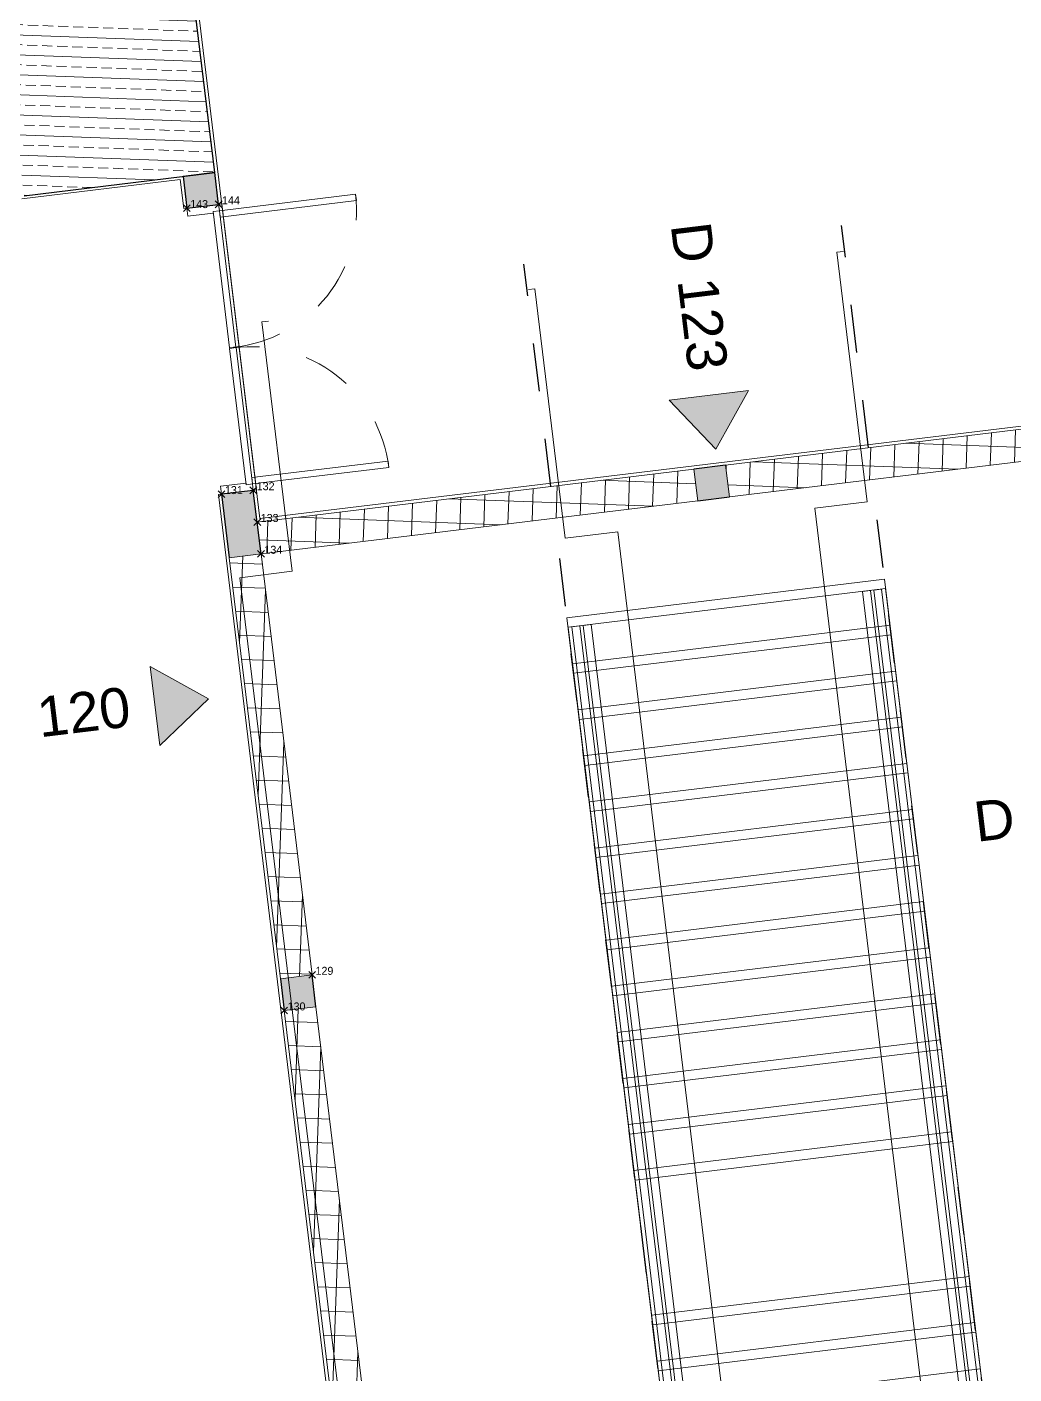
# Model space of a CAD drawing. Header units: metres. Extents: x 400403 to 400526, y 4543947 to 4544120.
# Drawn here: x 400454.59 to 400460.76, y 4544067.58 to 4544075.99 of the extents above; entities that cross this region are included whole.
import ezdxf

# ---------------------------------------------------------------- set-up
doc = ezdxf.new("R2010")
doc.units = ezdxf.units.M
doc.linetypes.add('Dash', pattern=[0.6, 0.3, -0.3])
for name, color, linetype, lineweight in [('A-SECTMBM', 7, 'Continuous', 5), ('A_ELEVATION_2', 7, 'Continuous', 18), ('A_HATCH', 7, 'Continuous', 18), ('A_PROJECTION', 7, 'Continuous', 5), ('A_SECTION_LINE', 7, 'Continuous', 5), ('G-PLANOTM', 7, 'Continuous', 13)]:
    doc.layers.add(name, color=color, linetype=linetype, lineweight=lineweight)
for name, color, linetype, lineweight, true_color in [('A_AREA', 4, 'Dash', 60, 0x00ffff), ('A_DOOR', 5, 'Continuous', 13, 0x0000ff), ('A_RC', 7, 'Continuous', 15, 0x007f00)]:
    doc.layers.add(name, color=color, linetype=linetype, lineweight=lineweight, true_color=true_color)
doc.styles.add('Arial_1', font='Arial.ttf', dxfattribs={"height": 0.2499999999999998})
pattern_1 = [(45, (0, 0), (-0.1060660171779821, 0.1060660171779821), []), (135, (0, 0), (-0.1060660171779821, -0.1060660171779821), [])]

# ---------------------------------------------------------------- blocks, each defined once
blk = doc.blocks.new('_DOUBLE SWINGING_no handle - INT HOLLOW METAL-5821858-PERON KAT _1_10 _-3_21_ KOTU TUĞLA DUVAR PLANI - 1_2')
at = {"layer": 'A_DOOR', "color": 49, "lineweight": 15, "true_color": 0x464646}
for p, q in [((-0.900000000000011, 0.09999999999903522), (-0.850000000000013, 0.09999999999903522)), ((-0.9000000000000113, -0.1000000000009672), (-0.900000000000011, 0.09999999999903522)), ((-0.850000000000013, 0.09999999999903522), (-0.850000000000013, -0.06000000000096519)), ((0.8499999999999927, 0.09999999999903522), (0.8999999999999909, 0.09999999999903522)), ((0.8499999999999927, -0.06000000000096519), (0.8499999999999927, 0.09999999999903522)), ((0.8999999999999909, 0.09999999999903522), (0.8999999999999909, -0.1000000000009672)), ((-0.8600000000000148, -0.06000000000096519), (-0.8600000000000148, -0.1000000000009672)), ((-0.850000000000013, -0.06000000000096519), (-0.8600000000000148, -0.06000000000096519)), ((0.8599999999999943, -0.06000000000096519), (0.8499999999999927, -0.06000000000096519)), ((0.8599999999999943, -0.1000000000009672), (0.8599999999999943, -0.06000000000096519)), ((-0.8600000000000148, -0.1000000000009672), (-0.9000000000000113, -0.1000000000009672)), ((0.8999999999999909, -0.1000000000009672), (0.8599999999999943, -0.1000000000009672))]:
    blk.add_line(p, q, dxfattribs=at)
at = {"layer": 'A_DOOR', "color": 7}
for p, q in [((-0.8600000000000045, -0.06000000000097962), (-0.002000000000008208, -0.06000000000097962)), ((-0.8600000000000045, -0.1000000000009787), (-0.8600000000000045, -0.06000000000097962)), ((-0.002000000000008243, -0.06000000000097962), (-0.002000000000008208, -0.1000000000009787)), ((0.001999999999991695, -0.06000000000097962), (0.8599999999999719, -0.06000000000097962)), ((0.001999999999991757, -0.1000000000009787), (0.001999999999991695, -0.06000000000097962)), ((0.8599999999999719, -0.06000000000097962), (0.8599999999999719, -0.1000000000009787)), ((-0.8599999999999883, -0.1000000000009811), (-0.8199999999999883, -0.1000000000009811)), ((-0.8599999999999883, -0.1000000000009811), (-0.859999999999987, -0.9580000000009812)), ((-0.002000000000008208, -0.1000000000009787), (-0.8600000000000045, -0.1000000000009787)), ((-0.8199999999999869, -0.9580000000009812), (-0.8199999999999882, -0.1000000000009811)), ((0.8599999999999719, -0.1000000000009787), (0.001999999999991695, -0.1000000000009787)), ((0.8599999999999552, -0.1000000000009821), (0.8199999999999553, -0.1000000000009821)), ((0.8199999999999541, -0.9580000000009822), (0.8199999999999554, -0.100000000000982)), ((0.8599999999999552, -0.1000000000009821), (0.8599999999999539, -0.9580000000009822))]:
    blk.add_line(p, q, dxfattribs=at)
at = {"layer": 'A_DOOR', "color": 176, "true_color": 0x00007f}
for p, q in [((-0.859999999999987, -0.9580000000009812), (-0.819999999999987, -0.9580000000009812)), ((0.8599999999999539, -0.9580000000009822), (0.819999999999954, -0.9580000000009822))]:
    blk.add_line(p, q, dxfattribs=at)
at = {"layer": 'A_DOOR', "color": 7, "linetype": 'Dash', "lineweight": 5}
for centre, radius, start, end in [((-0.859999999999988, -0.1000000000009811), 0.8579999999999997, 269.9999999999997, 1.000000000000498), ((0.8599999999999551, -0.1000000000009821), 0.858000000000001, 178.9999999999995, 269.9999999999996)]:
    blk.add_arc(centre, radius, start, end, dxfattribs=at)
blk = doc.blocks.new('Railing - Railing-2368234-PERON KAT _1_10 _-3_21_ KOTU TUĞLA DUVAR PLANI - 1_2')
at = {"layer": 'A_PROJECTION', "color": 9, "true_color": 0xc0c0c0}
for p, q in [((56.25815054245065, 32.48642595430982), (56.28753980506527, 32.52687680402856)), ((59.33753387385882, 30.31092640288592), (56.28753980506527, 32.52687680402856)), ((59.30814461124419, 30.27047555316718), (56.25815054245065, 32.48642595430982)), ((60.07373933874003, 29.77604182329975), (59.3375338738588, 30.31092640288593)), ((60.0443500761254, 29.73559097358101), (59.30814461124418, 30.27047555316718)), ((62.8597292165502, 27.69009829560319), (60.04435007612539, 29.73559097358101)), ((62.88911847916483, 27.73054914532194), (60.07373933874002, 29.77604182329976))]:
    blk.add_line(p, q, dxfattribs=at)
blk = doc.blocks.new('Railing - Railing-2368238-PERON KAT _1_10 _-3_21_ KOTU TUĞLA DUVAR PLANI - 1_2')
at = {"layer": 'A_PROJECTION', "color": 9, "true_color": 0xc0c0c0}
for p, q in [((55.22364849841588, 31.06255604420993), (55.2530377610305, 31.10300689392867)), ((58.27364256720943, 28.84660564306729), (55.22364849841588, 31.06255604420993)), ((58.30303182982405, 28.88705649278603), (55.2530377610305, 31.10300689392867)), ((59.03923729470525, 28.35217191319987), (58.30303182982405, 28.88705649278602)), ((59.00984803209062, 28.31172106348112), (58.27364256720943, 28.84660564306727)), ((61.82522717251543, 26.2662283855033), (59.00984803209063, 28.31172106348112)), ((61.85461643513005, 26.30667923522205), (59.03923729470526, 28.35217191319987))]:
    blk.add_line(p, q, dxfattribs=at)
blk = doc.blocks.new('Top Rail Type - Top Rail_Internal_-V4-PERON KAT _1_10 _-3_21_ KOTU TUĞLA DUVAR PLANI - 1_2')
at = {"layer": 'A_PROJECTION', "color": 9, "true_color": 0xc0c0c0}
for p, q in [((56.29929551011112, 32.54305714391607), (56.32868477272574, 32.58350799363481)), ((59.37867884151929, 30.36755759249217), (56.32868477272574, 32.58350799363481)), ((59.34928957890466, 30.32710674277343), (56.29929551011112, 32.54305714391607)), ((60.08549504378588, 29.79222216318726), (59.34928957890465, 30.32710674277343)), ((60.1148843064005, 29.832673012906), (59.37867884151927, 30.36755759249218)), ((62.9302634468253, 27.78718033492819), (60.11488430640049, 29.83267301290601)), ((62.90087418421068, 27.74672948520944), (60.08549504378587, 29.79222216318726))]:
    blk.add_line(p, q, dxfattribs=at)
blk = doc.blocks.new('Top Rail Type - Top Rail_Internal_-V5-PERON KAT _1_10 _-3_21_ KOTU TUĞLA DUVAR PLANI - 1_2')
at = {"layer": 'A_PROJECTION', "color": 9, "true_color": 0xc0c0c0}
for p, q in [((55.1825035307554, 31.00592485460368), (55.21189279337003, 31.04637570432242)), ((58.23249759954896, 28.78997445346104), (55.1825035307554, 31.00592485460368)), ((58.26188686216358, 28.83042530317978), (55.21189279337003, 31.04637570432242)), ((58.96870306443015, 28.25508987387487), (58.23249759954896, 28.78997445346103)), ((58.99809232704477, 28.29554072359362), (58.26188686216358, 28.83042530317977)), ((61.81347146746958, 26.2500480456158), (58.99809232704478, 28.29554072359362)), ((61.78408220485496, 26.20959719589705), (58.96870306443016, 28.25508987387487))]:
    blk.add_line(p, q, dxfattribs=at)
blk = doc.blocks.new('D1010-30_Escalator - H_6120-V17-PERON KAT _1_10 _-3_21_ KOTU TUĞLA DUVAR PLANI - 1_2')
at = {"layer": 'G-PLANOTM'}
for p, q in [((-1.118368813208016, 8.565075471160132), (-1.16000000000027, 8.565075471160132)), ((-1.16000000000027, 8.565075471160132), (-1.16000000000027, 6.995075471160143)), ((-1.16000000000027, 6.995075471160143), (-1.489999999989606, 6.995075471160143)), ((-1.489999999989606, 6.995075471160143), (-1.489999999989606, 0.6249484522379355))]:
    blk.add_line(p, q, dxfattribs=at)
blk = doc.blocks.new('D1010-30_Escalator - H_6120-V18-PERON KAT _1_10 _-3_21_ KOTU TUĞLA DUVAR PLANI - 1_2')
at = {"layer": 'G-PLANOTM'}
for p, q in [((-1.16000000000027, 8.565075471160132), (-1.16000000000027, 6.995075471160143)), ((-1.118368813208016, 8.565075471160132), (-1.16000000000027, 8.565075471160132)), ((0.5183688132078815, 8.565075471160132), (0.5600000000001282, 8.565075471160132)), ((0.5600000000001282, 8.565075471160132), (0.5600000000001282, 6.995075471160143)), ((-1.489999999989606, 6.995075471160143), (-1.489999999989606, 0.6249484522379355)), ((-1.16000000000027, 6.995075471160143), (-1.489999999989606, 6.995075471160143)), ((0.5600000000001282, 6.995075471160143), (0.8899999999894214, 6.995075471160143)), ((0.8899999999894214, 6.995075471160143), (0.8899999999894214, 0.6249484522379355))]:
    blk.add_line(p, q, dxfattribs=at)
blk = doc.blocks.new('EXF PEDESTAL2 - EXF PEDESTAL-4815759-PERON KAT _1_10 _-3_21_ KOTU TUĞLA DUVAR PLANI - 1_2')
at = {"layer": 'A_RC'}
for p, q in [((52.55109555316094, 27.4481560473866), (50.78773787564525, 25.0211064596883)), ((54.45558239178759, 26.06446306243826), (52.55109555316094, 27.4481560473866)), ((52.69222471427191, 23.63741347473997), (54.45558239178759, 26.06446306243826)), ((50.78773787564525, 25.0211064596883), (52.69222471427191, 23.63741347473997))]:
    blk.add_line(p, q, dxfattribs=at)
blk = doc.blocks.new('M09-PRT-S24-ZZ-M3-ARC-01_rvt-1-PERON KAT _1_10 _-3_21_ KOTU TUĞLA DUVAR PLANI - 1_2')
at = {"layer": 'A_HATCH', "lineweight": 5, "true_color": 0x787878}
h = blk.add_hatch(dxfattribs=at)
h.set_pattern_fill('FP_2', color=8, style=0, pattern_type=2)
h.set_pattern_definition(pattern_1)
h.paths.add_polyline_path([(53.52574584601175, 29.8930189153735), (55.14171166222922, 32.11712136328606), (54.97990826332834, 32.23467841376338), (53.36394455053161, 30.01057886085218)], flags=0)
h.paths.add_polyline_path([(55.25927160772674, 32.2789226587921), (56.87620429215414, 34.50435583655732), (56.71440299667401, 34.62191578203601), (55.09746820882584, 32.39647970926942)], flags=0)
h = blk.add_hatch(dxfattribs=at)
h.set_pattern_fill('FP_2', color=8, style=0, pattern_type=2)
h.set_pattern_definition(pattern_1)
h.paths.add_polyline_path([(57.8549828067318, 26.49941395317071), (57.97253985719029, 26.6612173520457), (55.83104335421876, 28.21710563502929), (55.71348630376027, 28.0553022361543), (56.16838945997443, 27.72479574704084)], flags=0)
h.paths.add_polyline_path([(55.55168290488528, 28.17285928661281), (55.66923995534378, 28.33466268548779), (53.52534492025016, 29.89229360406286), (53.40778786979166, 29.73049020518788)], flags=0)
at = {"layer": 'A_RC', "lineweight": 5, "true_color": 0xff8000}
for points in [[(55.1417543640545, 32.11709033859399), (55.25931141451299, 32.27889373746897), (55.09750801563801, 32.39645078792747), (54.97995096517952, 32.23464738905249)], [(51.62795048216682, 31.02361776023136), (51.74550753262531, 31.18542115910634), (51.58370413375032, 31.30297820956484), (51.46614708329182, 31.14117481068985)], [(53.40778786979168, 29.73049020518788), (53.52534492025017, 29.89229360406288), (53.2017381225002, 30.12740770497988), (53.0841810720417, 29.96560430610489), (53.15929743622637, 29.91102907297558)], [(55.71348630376026, 28.05530223615431), (55.83104335421876, 28.21710563502929), (55.66923995534379, 28.33466268548779), (55.55168290488528, 28.17285928661281), (55.60189145751835, 28.13638063785529)]]:
    blk.add_hatch(color=30, dxfattribs=at).paths.add_polyline_path(points, flags=0)
at = {"layer": 'A-SECTMBM', "color": 9, "true_color": 0xc0c0c0}
for p, q in [((55.16780889944809, 30.9856994297443), (56.34337940403306, 32.60373341849419)), ((59.15875854445787, 30.55824074051636), (56.34337940403306, 32.60373341849419)), ((55.40242382781683, 30.81524170657948), (56.57799433240179, 32.43327569532937)), ((55.40242382781683, 30.81524170657948), (56.57799433240179, 32.43327569532937)), ((55.63703875618555, 30.64478398341466), (56.81260926077052, 32.26281797216455)), ((55.63703875618555, 30.64478398341466), (56.81260926077052, 32.26281797216455)), ((55.87165368455432, 30.47432626024984), (57.04722418913924, 32.09236024899974)), ((55.87165368455432, 30.47432626024984), (57.04722418913924, 32.09236024899974)), ((56.10626861292303, 30.30386853708503), (57.281839117508, 31.92190252583491)), ((56.10626861292303, 30.30386853708503), (57.281839117508, 31.92190252583491)), ((56.34088354129177, 30.13341081392021), (57.51645404587672, 31.7514448026701)), ((56.34088354129177, 30.13341081392021), (57.51645404587672, 31.7514448026701)), ((56.5754984696605, 29.96295309075539), (57.75106897424546, 31.58098707950528)), ((56.5754984696605, 29.96295309075539), (57.75106897424546, 31.58098707950528)), ((56.81011339802923, 29.79249536759057), (57.98568390261419, 31.41052935634046)), ((56.81011339802923, 29.79249536759057), (57.98568390261419, 31.41052935634046)), ((57.04472832639796, 29.62203764442575), (58.22029883098293, 31.24007163317564)), ((57.04472832639796, 29.62203764442575), (58.22029883098293, 31.24007163317564)), ((57.27934325476673, 29.45157992126092), (58.45491375935164, 31.06961391001084)), ((57.27934325476673, 29.45157992126092), (58.45491375935164, 31.06961391001084)), ((57.9831880398729, 28.94020675176649), (55.16780889944809, 30.9856994297443)), ((57.51395818313544, 29.28112219809612), (58.6895286877204, 30.89915618684601)), ((57.51395818313544, 29.28112219809612), (58.6895286877204, 30.89915618684601)), ((57.74857311150416, 29.1106644749313), (58.92414361608913, 30.72869846368119)), ((57.74857311150416, 29.1106644749313), (58.92414361608913, 30.72869846368119)), ((57.9831880398729, 28.94020675176648), (59.15875854445787, 30.55824074051637)), ((57.9831880398729, 28.94020675176648), (59.15875854445787, 30.55824074051637)), ((59.89496400933906, 30.02335616093021), (59.15875854445786, 30.55824074051637)), ((58.71939350475412, 28.40532217218031), (59.89496400933906, 30.02335616093021)), ((62.71034314976388, 27.97786348295238), (59.89496400933906, 30.02335616093021)), ((58.95400843312284, 28.2348644490155), (60.12957893770781, 29.85289843776538)), ((58.95400843312284, 28.2348644490155), (60.12957893770781, 29.85289843776538)), ((57.98318803987291, 28.94020675176648), (58.71939350475412, 28.40532217218031)), ((61.53477264517891, 26.3598294942025), (58.71939350475412, 28.40532217218031))]:
    blk.add_line(p, q, dxfattribs=at)
at = {"layer": 'A_AREA', "lineweight": 25}
for p, q in [((55.62648796304321, 33.12458553832904), (54.49465345697947, 33.94691144164829)), ((61.57600345735052, 28.80200951068793), (55.78829136194411, 33.00702848785172)), ((54.45088850807167, 31.50657258327345), (53.31908295239796, 32.32887745290314)), ((60.40043295276901, 27.18397552194279), (54.61269190697257, 31.38901553279613))]:
    blk.add_line(p, q, dxfattribs=at)
at = {"layer": 'A_ELEVATION_2', "lineweight": 20}
for p, q in [((56.71440299667396, 34.62191578203598), (55.0974682088258, 32.3964797092694)), ((55.2592716077267, 32.27892265879208), (56.87620429215409, 34.5043558365573)), ((54.9799082633283, 32.23467841376336), (53.36394455053157, 30.01057886085216)), ((53.52574584601171, 29.89301891537348), (55.14171166222918, 32.11712136328605)), ((53.36394455053157, 30.01057886085216), (53.52574584601171, 29.89301891537348)), ((55.66923995534373, 28.33466268548777), (53.52534492025013, 29.89229360406284)), ((53.40778786979162, 29.73049020518786), (55.55168290488523, 28.17285928661278)), ((57.97253985719024, 26.66121735204568), (55.83104335421872, 28.21710563502927)), ((55.71348630376023, 28.05530223615428), (57.85498280673174, 26.49941395317069))]:
    blk.add_line(p, q, dxfattribs=at)
at = {"layer": 'A_ELEVATION_2', "lineweight": 13}
for p, q in [((55.0974682088258, 32.3964797092694), (55.2592716077267, 32.27892265879208)), ((55.14171166222918, 32.11712136328605), (54.9799082633283, 32.23467841376336)), ((53.52534492025013, 29.89229360406284), (53.40778786979162, 29.73049020518786)), ((55.55168290488523, 28.17285928661278), (55.66923995534373, 28.33466268548777)), ((55.83104335421872, 28.21710563502927), (55.71348630376023, 28.05530223615428))]:
    blk.add_line(p, q, dxfattribs=at)
at = {"layer": 'A_RC'}
for p, q in [((45.78344070405797, 35.54179633097251), (53.35912284517978, 30.03779490082774)), ((53.35912284517978, 30.03779490082774), (56.68598141398767, 34.61682288689941)), ((51.75725896587785, 31.20160575222514), (51.74550271416914, 31.18542465992076)), ((53.21349447572239, 30.14359906985594), (51.75725896587785, 31.20160575222514)), ((51.46854434489909, 31.11471173863132), (50.88222549259311, 30.30771307068596)), ((51.61618995866423, 31.0074409211575), (51.46854434489909, 31.11471173863132)), ((51.62794312022007, 31.02361776023133), (51.61618995866423, 31.0074409211575)), ((53.20173330404404, 30.1274112057943), (53.21349447572239, 30.14359906985594)), ((53.0724205485391, 29.94942746703101), (53.08417371009497, 29.96560430610487)), ((57.82906930428434, 26.49351985519831), (53.0724205485391, 29.94942746703101))]:
    blk.add_line(p, q, dxfattribs=at)
at = {"layer": 'A_RC', "color": 7, "lineweight": 25}
for p, q in [((55.09750801563797, 32.39645078792746), (54.97995096517948, 32.23464738905246)), ((55.14175436405446, 32.11709033859397), (55.25931141451295, 32.27889373746896)), ((51.58370413375029, 31.30297820956482), (51.46614708329179, 31.14117481068983)), ((51.74550753262527, 31.18542115910632), (51.58370413375029, 31.30297820956482)), ((51.62795048216677, 31.02361776023133), (51.74550753262527, 31.18542115910632)), ((51.46614708329179, 31.14117481068983), (51.62795048216677, 31.02361776023133)), ((53.20173812250016, 30.12740770497986), (53.08418107204166, 29.96560430610487)), ((53.52534492025013, 29.89229360406286), (53.20173812250016, 30.12740770497986)), ((53.08418107204166, 29.96560430610487), (53.40778786979164, 29.73049020518787)), ((55.83104335421872, 28.21710563502928), (55.66923995534374, 28.33466268548778)), ((55.55168290488524, 28.17285928661279), (55.71348630376022, 28.05530223615429))]:
    blk.add_line(p, q, dxfattribs=at)
at = {"layer": 'A_RC', "color": 7}
for p, q in [((55.25931141451295, 32.27889373746896), (55.09750801563797, 32.39645078792746)), ((54.97995096517948, 32.23464738905246), (55.14175436405446, 32.11709033859397)), ((53.40778786979164, 29.73049020518787), (53.52534492025013, 29.89229360406286)), ((55.66923995534374, 28.33466268548778), (55.55168290488524, 28.17285928661279)), ((55.71348630376022, 28.05530223615429), (55.83104335421872, 28.21710563502928))]:
    blk.add_line(p, q, dxfattribs=at)
at = {"lineweight": 15}
for name, p, rotation in [('D1010-30_Escalator - H_6120-V17-PERON KAT _1_10 _-3_21_ KOTU TUĞLA DUVAR PLANI - 1_2', (62.2079249589324, 29.71549579944977), 53.99999999999949), ('D1010-30_Escalator - H_6120-V18-PERON KAT _1_10 _-3_21_ KOTU TUĞLA DUVAR PLANI - 1_2', (60.07855511285782, 26.78743879293603), 53.99999999999949), ('_DOUBLE SWINGING_no handle - INT HOLLOW METAL-5821858-PERON KAT _1_10 _-3_21_ KOTU TUĞLA DUVAR PLANI - 1_2', (52.41483948387677, 30.57551623341926), 143.9999999999996)]:
    blk.add_blockref(name, p, dxfattribs=dict(at, rotation=rotation))
for name in ['Top Rail Type - Top Rail_Internal_-V4-PERON KAT _1_10 _-3_21_ KOTU TUĞLA DUVAR PLANI - 1_2', 'Railing - Railing-2368234-PERON KAT _1_10 _-3_21_ KOTU TUĞLA DUVAR PLANI - 1_2', 'Railing - Railing-2368238-PERON KAT _1_10 _-3_21_ KOTU TUĞLA DUVAR PLANI - 1_2', 'Top Rail Type - Top Rail_Internal_-V5-PERON KAT _1_10 _-3_21_ KOTU TUĞLA DUVAR PLANI - 1_2', 'EXF PEDESTAL2 - EXF PEDESTAL-4815759-PERON KAT _1_10 _-3_21_ KOTU TUĞLA DUVAR PLANI - 1_2']:
    blk.add_blockref(name, (0, 0), dxfattribs=at)
blk = doc.blocks.new('M09-PRT-S24-ZZ-M3-STR-01_rvt-1-PERON KAT _1_10 _-3_21_ KOTU TUĞLA DUVAR PLANI - 1_2')
at = {"layer": 'A_RC', "lineweight": 5, "true_color": 0x787878}
h = blk.add_hatch(dxfattribs=at)
h.set_pattern_fill('FP_1', color=8, style=0, pattern_type=2)
h.set_pattern_definition([(45, (0, 0), (-0.08838834764831845, 0.08838834764831845), []), (45, (0.08800000000000001, 0), (-0.08838834764831845, 0.08838834764831845), [0.063, -0.031])])
h.paths.add_polyline_path([(50.87836183117388, 30.33215781560571), (51.58370413392485, 31.30297820885564), (50.28927694292494, 32.24343461252362), (49.58393464017398, 31.27261421927368), (50.41889560843006, 30.6659795666111)], flags=0)
at = {"layer": 'A-SECTMBM', "color": 9, "true_color": 0xc0c0c0}
for p, q in [((55.11926965515273, 31.02096525448329), (56.2948401597377, 32.63899924323318)), ((59.11021930016251, 30.59350656525535), (56.2948401597377, 32.63899924323317)), ((55.35388458352146, 30.85050753131847), (56.52945508810642, 32.46854152006836)), ((55.35388458352146, 30.85050753131847), (56.52945508810642, 32.46854152006836)), ((55.58849951189019, 30.68004980815365), (56.76407001647516, 32.29808379690354)), ((55.58849951189019, 30.68004980815365), (56.76407001647516, 32.29808379690354)), ((55.82311444025896, 30.50959208498882), (56.99868494484387, 32.12762607373874)), ((55.82311444025896, 30.50959208498882), (56.99868494484387, 32.12762607373874)), ((56.05772936862767, 30.33913436182402), (57.23329987321263, 31.95716835057391)), ((56.05772936862767, 30.33913436182402), (57.23329987321263, 31.95716835057391)), ((56.2923442969964, 30.1686766386592), (57.46791480158137, 31.78671062740909)), ((56.2923442969964, 30.1686766386592), (57.46791480158137, 31.78671062740909)), ((56.52695922536513, 29.99821891549438), (57.7025297299501, 31.61625290424427)), ((56.52695922536513, 29.99821891549438), (57.7025297299501, 31.61625290424427)), ((56.76157415373387, 29.82776119232956), (57.93714465831883, 31.44579518107945)), ((56.76157415373387, 29.82776119232956), (57.93714465831883, 31.44579518107945)), ((56.9961890821026, 29.65730346916475), (58.17175958668756, 31.27533745791463)), ((56.9961890821026, 29.65730346916475), (58.17175958668756, 31.27533745791463)), ((57.23080401047137, 29.48684574599991), (58.40637451505628, 31.10487973474983)), ((57.23080401047137, 29.48684574599991), (58.40637451505628, 31.10487973474983)), ((57.93464879557754, 28.97547257650548), (55.11926965515273, 31.0209652544833)), ((57.46541893884007, 29.31638802283511), (58.64098944342503, 30.934422011585)), ((57.46541893884007, 29.31638802283511), (58.64098944342503, 30.934422011585)), ((57.7000338672088, 29.14593029967029), (58.87560437179377, 30.76396428842018)), ((57.7000338672088, 29.14593029967029), (58.87560437179377, 30.76396428842018)), ((57.93464879557754, 28.97547257650547), (59.11021930016251, 30.59350656525536)), ((57.93464879557754, 28.97547257650547), (59.11021930016251, 30.59350656525536)), ((59.8464247650437, 30.0586219856692), (59.11021930016249, 30.59350656525536)), ((58.6708553271284, 28.44058722193842), (59.84642583171336, 30.0586212106883)), ((62.66180497213817, 28.01312853271048), (59.84642583171336, 30.0586212106883)), ((58.90547025549713, 28.2701294987736), (60.0810407600821, 29.88816348752349)), ((58.90547025549713, 28.2701294987736), (60.0810407600821, 29.88816348752349)), ((59.14008518386586, 28.09967177560878), (60.31565568845082, 29.71770576435867)), ((59.14008518386586, 28.09967177560878), (60.31565568845082, 29.71770576435867)), ((57.93464879557754, 28.97547257650547), (58.67085426045875, 28.4405879969193)), ((61.4862344675532, 26.3950945439606), (58.6708553271284, 28.44058722193842))]:
    blk.add_line(p, q, dxfattribs=at)
at = {"layer": 'A_RC', "color": 7, "lineweight": 25}
for p, q in [((51.58370413392482, 31.30297820885561), (50.28927694292491, 32.24343461252358)), ((50.87836183117385, 30.33215781560568), (51.58370413392482, 31.30297820885561))]:
    blk.add_line(p, q, dxfattribs=at)
blk = doc.blocks.new('Elevation - Filled Arrow-693709-PERON KAT _1_10 _-3_21_ KOTU TUĞLA DUVAR PLANI - 1_2')
at = {"layer": 'A_SECTION_LINE'}
blk.add_hatch(color=256, dxfattribs=at).paths.add_polyline_path([(6.591881948714948e-07, 0.005843741991433941), (0.002531957843382645, 0.002468698742516678), (-0.002450179215144995, 0.002468698742516693)], flags=0)
for p, q in [((6.591881948721558e-07, 0.005843741991433941), (-0.002450179215144995, 0.002468698742516693)), ((0.002531957843382645, 0.002468698742516679), (6.591881948714948e-07, 0.005843741991433941)), ((-0.002450179215144993, 0.002468698742516694), (0.002531957843382645, 0.002468698742516678))]:
    blk.add_line(p, q, dxfattribs=at)
blk = doc.blocks.new('*U825')
at = {"color": 0, "linetype": 'ByBlock', "lineweight": -2, "transparency": 16777216}
for p, q in [((-0.7071067811865476, -0.7071067811865476), (0.7071067811865476, 0.7071067811865476)), ((-0.7071067811865476, 0.7071067811865476), (0.7071067811865476, -0.7071067811865476))]:
    blk.add_line(p, q, dxfattribs=at)
blk = doc.blocks.new('*U1210', base_point=(400456.37502187, 4544070.070544741))
at = {"color": 1, "linetype": 'ByBlock', "insert": (400456.3962350735, 4544070.070544741), "char_height": 0.05, "attachment_point": 7}
blk.add_mtext('129', dxfattribs=at)
blk = doc.blocks.new('*U1211', base_point=(400456.37502187, 4544070.070544741))
at = {"color": 61, "linetype": 'ByBlock', "lineweight": -2}
blk.add_blockref('*U1210', (400456.37502187, 4544070.070544741), dxfattribs=at)
blk = doc.blocks.new('*U1212', base_point=(400456.37502187, 4544070.070544741))
at = {"color": 61, "linetype": 'ByBlock', "lineweight": -2}
blk.add_blockref('*U1211', (400456.37502187, 4544070.070544741), dxfattribs=at)
at = {"color": 60, "linetype": 'ByBlock', "lineweight": -2, "xscale": 0.03, "yscale": 0.03, "zscale": 0.03, "rotation": 8.537736462515939e-07}
blk.add_blockref('*U825', (400456.37502187, 4544070.070544741), dxfattribs=at)
blk = doc.blocks.new('*U1213', base_point=(400456.2005909948, 4544069.847892838))
at = {"color": 1, "linetype": 'ByBlock', "insert": (400456.2218041983, 4544069.847892838), "char_height": 0.05, "attachment_point": 7}
blk.add_mtext('130', dxfattribs=at)
blk = doc.blocks.new('*U1214', base_point=(400456.2005909948, 4544069.847892838))
at = {"color": 61, "linetype": 'ByBlock', "lineweight": -2}
blk.add_blockref('*U1213', (400456.2005909948, 4544069.847892838), dxfattribs=at)
blk = doc.blocks.new('*U1215', base_point=(400456.2005909948, 4544069.847892838))
at = {"color": 60, "linetype": 'ByBlock', "lineweight": -2, "xscale": 0.03, "yscale": 0.03, "zscale": 0.03, "rotation": 8.537736462515939e-07}
blk.add_blockref('*U825', (400456.2005909948, 4544069.847892838), dxfattribs=at)
at = {"color": 61, "linetype": 'ByBlock', "lineweight": -2}
blk.add_blockref('*U1214', (400456.2005909948, 4544069.847892838), dxfattribs=at)
blk = doc.blocks.new('*U1216', base_point=(400455.8087944282, 4544073.07419632))
at = {"color": 1, "linetype": 'ByBlock', "insert": (400455.8300076317, 4544073.07419632), "char_height": 0.05, "attachment_point": 7}
blk.add_mtext('131', dxfattribs=at)
blk = doc.blocks.new('*U1217', base_point=(400455.8087944282, 4544073.07419632))
at = {"color": 61, "linetype": 'ByBlock', "lineweight": -2}
blk.add_blockref('*U1216', (400455.8087944282, 4544073.07419632), dxfattribs=at)
blk = doc.blocks.new('*U1218', base_point=(400455.8087944282, 4544073.07419632))
at = {"color": 60, "linetype": 'ByBlock', "lineweight": -2, "xscale": 0.03, "yscale": 0.03, "zscale": 0.03, "rotation": 8.537736462515939e-07}
blk.add_blockref('*U825', (400455.8087944282, 4544073.07419632), dxfattribs=at)
at = {"color": 61, "linetype": 'ByBlock', "lineweight": -2}
blk.add_blockref('*U1217', (400455.8087944282, 4544073.07419632), dxfattribs=at)
blk = doc.blocks.new('*U1219', base_point=(400456.0073365351, 4544073.098300922))
at = {"color": 1, "linetype": 'ByBlock', "insert": (400456.0285497386, 4544073.098300922), "char_height": 0.05, "attachment_point": 7}
blk.add_mtext('132', dxfattribs=at)
blk = doc.blocks.new('*U1220', base_point=(400456.0073365351, 4544073.098300922))
at = {"color": 61, "linetype": 'ByBlock', "lineweight": -2}
blk.add_blockref('*U1219', (400456.0073365351, 4544073.098300922), dxfattribs=at)
blk = doc.blocks.new('*U1221', base_point=(400456.0073365351, 4544073.098300922))
at = {"color": 61, "linetype": 'ByBlock', "lineweight": -2}
blk.add_blockref('*U1220', (400456.0073365351, 4544073.098300922), dxfattribs=at)
at = {"color": 60, "linetype": 'ByBlock', "lineweight": -2, "xscale": 0.03, "yscale": 0.03, "zscale": 0.03, "rotation": 8.537736462515939e-07}
blk.add_blockref('*U825', (400456.0073365351, 4544073.098300922), dxfattribs=at)
blk = doc.blocks.new('*U1222', base_point=(400456.0322547576, 4544072.899960341))
at = {"color": 1, "linetype": 'ByBlock', "insert": (400456.053467961, 4544072.899960341), "char_height": 0.05, "attachment_point": 7}
blk.add_mtext('133', dxfattribs=at)
blk = doc.blocks.new('*U1223', base_point=(400456.0322547576, 4544072.899960341))
at = {"color": 61, "linetype": 'ByBlock', "lineweight": -2}
blk.add_blockref('*U1222', (400456.0322547576, 4544072.899960341), dxfattribs=at)
blk = doc.blocks.new('*U1224', base_point=(400456.0322547576, 4544072.899960341))
at = {"color": 60, "linetype": 'ByBlock', "lineweight": -2, "xscale": 0.03, "yscale": 0.03, "zscale": 0.03, "rotation": 8.537736462515939e-07}
blk.add_blockref('*U825', (400456.0322547576, 4544072.899960341), dxfattribs=at)
at = {"color": 61, "linetype": 'ByBlock', "lineweight": -2}
blk.add_blockref('*U1223', (400456.0322547576, 4544072.899960341), dxfattribs=at)
blk = doc.blocks.new('*U1225', base_point=(400456.055545268, 4544072.701319386))
at = {"color": 1, "linetype": 'ByBlock', "insert": (400456.0767584714, 4544072.701319386), "char_height": 0.05, "attachment_point": 7}
blk.add_mtext('134', dxfattribs=at)
blk = doc.blocks.new('*U1226', base_point=(400456.055545268, 4544072.701319386))
at = {"color": 61, "linetype": 'ByBlock', "lineweight": -2}
blk.add_blockref('*U1225', (400456.055545268, 4544072.701319386), dxfattribs=at)
blk = doc.blocks.new('*U1227', base_point=(400456.055545268, 4544072.701319386))
at = {"color": 60, "linetype": 'ByBlock', "lineweight": -2, "xscale": 0.03, "yscale": 0.03, "zscale": 0.03, "rotation": 8.537736462515939e-07}
blk.add_blockref('*U825', (400456.055545268, 4544072.701319386), dxfattribs=at)
at = {"color": 61, "linetype": 'ByBlock', "lineweight": -2}
blk.add_blockref('*U1226', (400456.055545268, 4544072.701319386), dxfattribs=at)
blk = doc.blocks.new('*U1252', base_point=(400455.5917998044, 4544074.861068821))
at = {"color": 1, "linetype": 'ByBlock', "insert": (400455.6130130078, 4544074.861068821), "char_height": 0.05, "attachment_point": 7}
blk.add_mtext('143', dxfattribs=at)
blk = doc.blocks.new('*U1253', base_point=(400455.5917998044, 4544074.861068821))
at = {"color": 61, "linetype": 'ByBlock', "lineweight": -2}
blk.add_blockref('*U1252', (400455.5917998044, 4544074.861068821), dxfattribs=at)
blk = doc.blocks.new('*U1254', base_point=(400455.5917998044, 4544074.861068821))
at = {"color": 61, "linetype": 'ByBlock', "lineweight": -2}
blk.add_blockref('*U1253', (400455.5917998044, 4544074.861068821), dxfattribs=at)
at = {"color": 60, "linetype": 'ByBlock', "lineweight": -2, "xscale": 0.03, "yscale": 0.03, "zscale": 0.03, "rotation": 8.537736462515939e-07}
blk.add_blockref('*U825', (400455.5917998044, 4544074.861068821), dxfattribs=at)
blk = doc.blocks.new('*U1255', base_point=(400455.7903419113, 4544074.885173422))
at = {"color": 1, "linetype": 'ByBlock', "insert": (400455.8115551147, 4544074.885173422), "char_height": 0.05, "attachment_point": 7}
blk.add_mtext('144', dxfattribs=at)
blk = doc.blocks.new('*U1256', base_point=(400455.7903419113, 4544074.885173422))
at = {"color": 61, "linetype": 'ByBlock', "lineweight": -2}
blk.add_blockref('*U1255', (400455.7903419113, 4544074.885173422), dxfattribs=at)
blk = doc.blocks.new('*U1257', base_point=(400455.7903419113, 4544074.885173422))
at = {"color": 61, "linetype": 'ByBlock', "lineweight": -2}
blk.add_blockref('*U1256', (400455.7903419113, 4544074.885173422), dxfattribs=at)
at = {"color": 60, "linetype": 'ByBlock', "lineweight": -2, "xscale": 0.03, "yscale": 0.03, "zscale": 0.03, "rotation": 8.537736462515939e-07}
blk.add_blockref('*U825', (400455.7903419113, 4544074.885173422), dxfattribs=at)

msp = doc.modelspace()

# ---------------------------------------------------------------- block references
at = {"lineweight": 5, "rotation": 312.9239939576965}
for name in ['M09-PRT-S24-ZZ-M3-ARC-01_rvt-1-PERON KAT _1_10 _-3_21_ KOTU TUĞLA DUVAR PLANI - 1_2', 'M09-PRT-S24-ZZ-M3-STR-01_rvt-1-PERON KAT _1_10 _-3_21_ KOTU TUĞLA DUVAR PLANI - 1_2']:
    msp.add_blockref(name, (400397.7144573492, 4544091.538091335), dxfattribs=at)
for name, p in [('*U1254', (400455.5917998044, 4544074.861068821)), ('*U1257', (400455.7903419113, 4544074.885173422)), ('*U1221', (400456.0073365351, 4544073.098300922)), ('*U1218', (400455.8087944282, 4544073.07419632)), ('*U1224', (400456.0322547576, 4544072.899960341)), ('*U1227', (400456.055545268, 4544072.701319386)), ('*U1212', (400456.37502187, 4544070.070544741)), ('*U1215', (400456.2005909948, 4544069.847892838))]:
    msp.add_blockref(name, p)
at = {"layer": 'A_SECTION_LINE', "xscale": 99.99999999910261, "yscale": 99.99999999910261, "zscale": 99.99999999910261}
for p, rotation in [((400458.82919426, 4544073.936721571), 186.9239939576941), ((400455.146358588, 4544071.725248529), 276.9239939576949)]:
    msp.add_blockref('Elevation - Filled Arrow-693709-PERON KAT _1_10 _-3_21_ KOTU TUĞLA DUVAR PLANI - 1_2', p, dxfattribs=dict(at, rotation=rotation))

# ---------------------------------------------------------------- texts
at = {"layer": 'A_SECTION_LINE', "char_height": 0.2499999999977565, "width": 1.122362499989928, "attachment_point": 1, "style": 'Arial_1'}
for s, insert, rotation in [('D 123', (400458.8647638142, 4544074.787182774), 276.9239939576944), ('D 120', (400454.2958973844, 4544071.760818084), 6.923993957695197), ('D 125', (400460.4992803831, 4544071.149703542), 6.923993957694702)]:
    msp.add_mtext(s, dxfattribs=dict(at, insert=insert, rotation=rotation))

doc.saveas('drawing.dxf')
